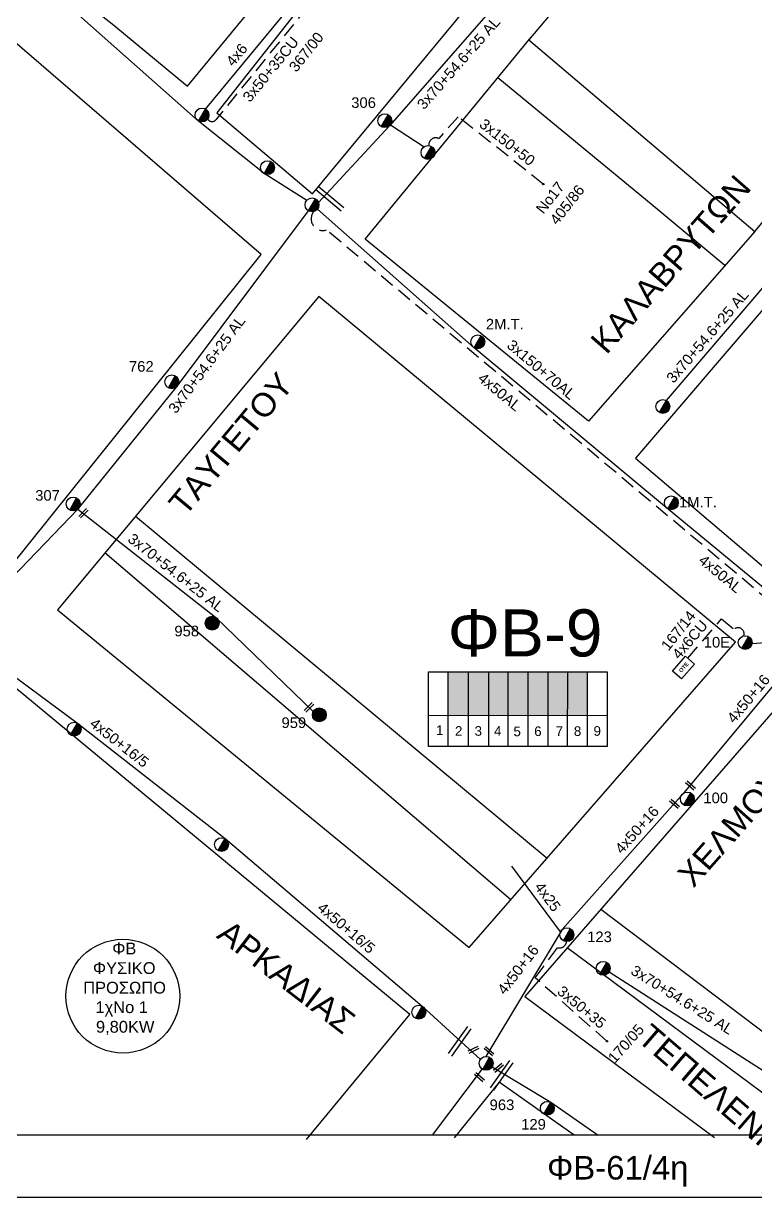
# Model space of a CAD drawing. Header units: millimetres. Extents: x 4998 to 7216, y 1887 to 2914.
# Drawn here: x 6798.8 to 6923.2, y 1889.4 to 2088.9 of the extents above; entities that cross this region are included whole.
import ezdxf
from ezdxf.enums import TextEntityAlignment as Align

# ---------------------------------------------------------------- set-up
doc = ezdxf.new("R2010")
doc.units = ezdxf.units.MM
doc.linetypes.add('DASHED', pattern=[19.05, 12.7, -6.35])
for name, color, linetype, lineweight in [('3x150+50', 7, 'Continuous', 30), ('3x150+70AL', 7, 'DASHED', 30), ('3x50+35', 7, 'Continuous', 30), ('3x70+54.6+25 AL', 7, 'SYN_LINE', 30), ('4x25', 7, 'Continuous', 30), ('4x50+16', 7, 'Continuous', 30), ('4x50+16_5', 7, 'Continuous', 30), ('4x50AL', 7, 'Continuous', 30), ('4x6CU', 7, 'Continuous', 30), ('Υπόβαθρο ΔΕΗ', 7, 'Continuous', 30)]:
    doc.layers.add(name, color=color, linetype=linetype, lineweight=lineweight)
for name, color, linetype in [('3x50+35CU', 7, 'Continuous'), ('Pillar OTE', 7, 'Continuous'), ('text οδών', 7, 'Continuous'), ('text_kalodion', 7, 'Continuous'), ('Άγνωστα', 7, 'Continuous'), ('ΑΓΝΩΣΤΟ ΕΝΑΕΡΙΟ ΚΑΛΩΔΙΟ', 7, 'Continuous'), ('Επιγραφές - Σχήματα', 7, 'Continuous'), ('Καλώδια ΧΤ   3x150AL+50CU', 7, 'DASHED'), ('Μηχανική τομή', 7, 'Continuous'), ('Στύλος Ξύλινος', 7, 'Continuous'), ('Στύλος Ξύλινος @ 1', 7, 'Continuous'), ('Στύλος ΦΜ', 7, 'Continuous'), ('Στύλος ΦΜ @ 1', 7, 'Continuous'), ('Συνδέσεις', 7, 'Continuous'), ('Τομή', 7, 'Continuous')]:
    doc.layers.add(name, color=color, linetype=linetype)
doc.styles.add('arial', font='ARIAL.TTF')
doc.styles.get("Standard").update_dxf_attribs({"font": 'ARIAL.TTF'})
doc.linetypes.add('SYN_LINE', pattern='A,0.5,-0.0001,["/\\/\\/\\/",Standard,S=0.1,R=0,X=0,Y=-0.05],-0.25', length=0.7501)

# ---------------------------------------------------------------- blocks, each defined once
blk = doc.blocks.new('ΥΠΑΡΧΩΝ ΤΣΙΜΕΝΤΕΝΙΟΣ ΣΤΥΛΟΣ')
at = {"layer": 'Στύλος ΦΜ'}
blk.add_hatch(color=7, dxfattribs=at).paths.add_polyline_path([(-1.29, -2.28, 0.574793), (2.62, 0, 0.268822), (1.3, 2.27)])
at = {"layer": 'Στύλος ΦΜ', "color": 7}
blk.add_line((-1.29, -2.28), (1.3, 2.27), dxfattribs=at)
blk.add_circle((0, 0), 2.62, dxfattribs=at)
at = {"layer": 'Στύλος ΦΜ', "flags": 4}
for tag, p in [('ΑΡΙΘΜΟΣ', (-4.68, 8.05)), ('ΤΥΠΟΣ', (-4.91, 3.03))]:
    blk.add_attdef(tag, p, '', height=4, dxfattribs=at)
blk = doc.blocks.new('ΥΠΑΡΧΩΝ ΞΥΛΙΝΟΣ ΣΤΥΛΟΣ')
at = {"layer": 'Στύλος Ξύλινος'}
h = blk.add_hatch(color=7, dxfattribs=at)
h.paths.add_polyline_path([(-2.62, 0, 0.270008), (-1.29, -2.28), (1.3, 2.27, 0.576266)])
h.paths.add_polyline_path([(-1.29, -2.28, 0.574793), (2.62, 0, 0.268822), (1.3, 2.27)])
at = {"layer": 'Στύλος Ξύλινος', "color": 7}
blk.add_line((-1.29, -2.28), (1.3, 2.27), dxfattribs=at)
blk.add_circle((0, 0), 2.62, dxfattribs=at)
at = {"layer": 'Στύλος Ξύλινος', "flags": 4}
for tag, p in [('ΑΡΙΘΜΟΣ', (-4.91, 8.6)), ('ΤΥΠΟΣ', (-4.85, 3.39))]:
    blk.add_attdef(tag, p, '', height=4, dxfattribs=at)
blk = doc.blocks.new('ΜΗΧΑΝΙΚΗ ΤΟΜΗ')
at = {"layer": 'Μηχανική τομή', "ltscale": 40}
for p, q in [((-1.89, 0.78), (5.68, 0.78)), ((-1.89, -0.78), (5.68, -0.78))]:
    blk.add_line(p, q, dxfattribs=at)
blk = doc.blocks.new('ΤΟΜΗ')
at = {"layer": 'Τομή', "ltscale": 40}
for p, q in [((-5.68, 0), (17.06, 0)), ((-5.68, -2.77), (17.06, -2.77))]:
    blk.add_line(p, q, dxfattribs=at)
blk = doc.blocks.new('_ΣΥΝΔΕΣΗ')
at = {"layer": 'Συνδέσεις', "linetype": 'SYN_LINE', "ltscale": 40}
blk.add_hatch(color=256, dxfattribs=at).paths.add_polyline_path([(0.5, -0.01, 1), (-0.5, -0.01, 1)])
at = {"layer": 'Συνδέσεις'}
blk.add_circle((0, -0.01), 0.5, dxfattribs=at)
blk = doc.blocks.new('PILLAR ΟΤΕ')
at = {"layer": 'Pillar OTE', "ltscale": 40}
blk.add_lwpolyline([(-3.31, 2.02), (3.39, 2.02), (3.39, -1.99), (-3.31, -1.99)], close=True, dxfattribs=at)
at = {"layer": 'Pillar OTE', "insert": (-1.81, 0.71), "char_height": 1.3575, "width": 109.961, "attachment_point": 1}
blk.add_mtext('{\\fArial|b1|i0|c161|p34;OTE}', dxfattribs=at)

msp = doc.modelspace()

# ---------------------------------------------------------------- hatches: boundary and pattern name
at = {"layer": 'Καλώδια ΧΤ   3x150AL+50CU', "linetype": 'DASHED', "lineweight": -3, "ltscale": 0.2}
h = msp.add_hatch(color=151, dxfattribs=at)
h.dxf.hatch_style = 1
h.paths.add_polyline_path([(6874.43, 1978.69), (6870.99, 1978.69), (6870.99, 1971.33), (6874.43, 1971.33)])
h = msp.add_hatch(color=6, dxfattribs=at)
h.dxf.hatch_style = 1
h.paths.add_polyline_path([(6874.43, 1971.33), (6877.87, 1971.32), (6877.87, 1978.69), (6874.43, 1978.69)])
h = msp.add_hatch(color=85, dxfattribs=at)
h.dxf.hatch_style = 1
h.paths.add_polyline_path([(6881.17, 1978.69), (6877.87, 1978.69), (6877.87, 1971.32), (6881.17, 1971.32)])
h = msp.add_hatch(color=30, dxfattribs=at)
h.dxf.hatch_style = 1
h.paths.add_polyline_path([(6881.17, 1971.32), (6884.55, 1971.32), (6884.55, 1978.69), (6881.17, 1978.69)])
h = msp.add_hatch(color=27, dxfattribs=at)
h.dxf.hatch_style = 1
h.paths.add_polyline_path([(6884.55, 1971.32), (6887.95, 1971.31), (6887.95, 1978.69), (6884.55, 1978.69)])
h = msp.add_hatch(color=151, dxfattribs=at)
h.dxf.hatch_style = 1
h.paths.add_polyline_path([(6887.95, 1971.31), (6891.34, 1971.31), (6891.34, 1978.69), (6887.95, 1978.69)])
h = msp.add_hatch(color=173, dxfattribs=at)
h.dxf.hatch_style = 1
h.paths.add_polyline_path([(6891.28, 1971.31), (6894.68, 1971.31), (6894.68, 1978.68), (6891.29, 1978.68)])

# ---------------------------------------------------------------- linework, layer by layer
at = {"lineweight": -3}
msp.add_lwpolyline([(5037.13, 2894.56), (6989.09, 2894.56), (6989.09, 1899.95), (5037.13, 1899.95)], close=True, dxfattribs=at)
at = {"lineweight": -3, "ltscale": 0.2}
msp.add_circle((6815.72, 1923.59), 9.67, dxfattribs=at)
at = {"layer": '3x150+50', "color": 85, "linetype": 'DASHED', "lineweight": -3, "ltscale": 0.2}
msp.add_lwpolyline([(6887.15, 2061.61), (6872.66, 2073.06), (6869.4, 2069.34, 0.592103), (6867.69, 2068.15, -32.003081)], format="xyb", dxfattribs=at)
at = {"layer": '3x150+70AL', "color": 27, "linetype": 'DASHED', "lineweight": -3, "ltscale": 0.2}
msp.add_lwpolyline([(6935.47, 1980.8, -0.625781), (6931.63, 1985.64), (6850.31, 2053.81, -0.733543), (6848.12, 2056.92, -1.692301)], format="xyb", dxfattribs=at)
at = {"layer": '3x50+35', "color": 85, "linetype": 'DASHED', "lineweight": -3, "ltscale": 0.2}
msp.add_lwpolyline([(6897.95, 1915.94), (6885.77, 1926.72), (6889.56, 1931.83, 0.456595), (6891.1, 1932.86, -54.311351)], format="xyb", dxfattribs=at)
at = {"layer": '3x50+35CU', "color": 27, "linetype": 'DASHED', "lineweight": -3, "ltscale": 0.2}
msp.add_lwpolyline([(6847.13, 2091.71), (6831.52, 2072.54, -0.54591), (6830.14, 2072.68, -1.566157)], format="xyb", dxfattribs=at)
at = {"layer": '3x70+54.6+25 AL', "color": 85, "linetype": 'SYN_LINE', "lineweight": -3, "ltscale": 20}
msp.add_lwpolyline([(6909.42, 2133.01), (6895.71, 2113.13), (6878.21, 2091.14), (6861, 2071.51), (6848.96, 2058.48)], dxfattribs=at)
at = {"layer": '3x70+54.6+25 AL', "color": 27, "linetype": 'SYN_LINE', "lineweight": -3, "ltscale": 20}
msp.add_lwpolyline([(6829.74, 2074.36), (6842.77, 2090.07)], dxfattribs=at)
at = {"layer": '3x70+54.6+25 AL', "color": 1, "linetype": 'SYN_LINE', "lineweight": -3, "ltscale": 20}
msp.add_lwpolyline([(6957.24, 2079.66), (6927.75, 2047.86), (6908.05, 2024.82)], dxfattribs=at)
at = {"layer": '3x70+54.6+25 AL', "color": 85, "linetype": 'SYN_LINE', "lineweight": -3, "ltscale": 8}
msp.add_lwpolyline([(6861.17, 2071.7), (6866.9, 2067.96)], dxfattribs=at)
at = {"layer": '3x70+54.6+25 AL', "color": 30, "linetype": 'SYN_LINE', "lineweight": -3, "ltscale": 20}
for points in [[(6788.24, 1985.77), (6808.17, 2006.48), (6824.99, 2027.3), (6847.27, 2057.04)], [(6808.07, 2006.38), (6831.48, 1988), (6848.06, 1971.98)]]:
    msp.add_lwpolyline(points, dxfattribs=at)
at = {"layer": '3x70+54.6+25 AL', "color": 85, "linetype": 'SYN_LINE', "lineweight": -3, "ltscale": 10}
msp.add_lwpolyline([(6922.63, 1983.51), (6932.22, 1984.25)], dxfattribs=at)
at = {"layer": '3x70+54.6+25 AL', "color": 151, "linetype": 'SYN_LINE', "lineweight": -3, "ltscale": 20}
msp.add_lwpolyline([(6898.35, 1927.73), (6926.86, 1909.41)], dxfattribs=at)
at = {"layer": '4x25', "color": 85, "linetype": 'SYN_LINE', "lineweight": -3, "ltscale": 15}
msp.add_lwpolyline([(6890.08, 1934.54), (6881.78, 1945.71)], dxfattribs=at)
at = {"layer": '4x50+16', "color": 85, "linetype": 'Continuous', "lineweight": -3, "ltscale": 0.2}
for points in [[(6932.42, 1983.89), (6911.04, 1958.14), (6890.38, 1934.93), (6877.41, 1913.36)], [(6876.74, 1911.24), (6868.26, 1899.95), (6868.26, 1899.95)]]:
    msp.add_lwpolyline(points, dxfattribs=at)
at = {"layer": '4x50+16_5', "color": 2, "linetype": 'Continuous', "lineweight": -3, "ltscale": 0.2}
msp.add_lwpolyline([(6788.26, 1984.58), (6808.01, 1969.98), (6833.08, 1950.37), (6866.59, 1921.89), (6876.47, 1912.85)], dxfattribs=at)
at = {"layer": '4x50AL', "color": 27, "linetype": 'Continuous', "lineweight": -3, "ltscale": 0.2}
msp.add_lwpolyline([(6846.96, 2058.84), (6839.71, 2063.38), (6828.58, 2072.31), (6799.79, 2097.84)], dxfattribs=at)
at = {"layer": '4x50AL', "color": 30, "linetype": 'Continuous', "lineweight": -3, "ltscale": 0.2}
msp.add_lwpolyline([(6933.27, 1985.81), (6908.1, 2006.56), (6875.43, 2033.76), (6848.8, 2057.37)], dxfattribs=at)
at = {"layer": '4x6CU', "color": 85, "linetype": 'DASHED', "lineweight": -3, "ltscale": 0.2}
msp.add_lwpolyline([(6911.72, 1981.05), (6917.44, 1987.74), (6919.56, 1985.95, -0.782041), (6921.2, 1984.82, 49.314917)], format="xyb", dxfattribs=at)
at = {"layer": 'Pillar OTE', "lineweight": -3, "ltscale": 40}
for points in [[(6867.66, 1966.05), (6867.66, 1978.69), (6897.99, 1978.69), (6897.99, 1966.02), (6867.66, 1966.05)], [(6870.99, 1966.05), (6870.99, 1978.69)], [(6874.43, 1966.05), (6874.43, 1978.69)], [(6877.87, 1966.04), (6877.87, 1978.69)], [(6881.16, 1966.04), (6881.17, 1978.69)], [(6884.55, 1966.04), (6884.55, 1978.69)], [(6887.95, 1966.03), (6887.95, 1978.69)], [(6891.28, 1966.03), (6891.29, 1978.69)], [(6894.67, 1966.03), (6894.67, 1978.69)], [(6867.66, 1971.33), (6897.99, 1971.31)]]:
    msp.add_lwpolyline(points, dxfattribs=at)
at = {"layer": 'ΑΓΝΩΣΤΟ ΕΝΑΕΡΙΟ ΚΑΛΩΔΙΟ', "color": 173, "linetype": 'Continuous', "lineweight": -3, "ltscale": 0.2}
msp.add_lwpolyline([(6878.45, 1911.57), (6888.42, 1905.56), (6896.48, 1899.95)], dxfattribs=at)
at = {"layer": 'Επιγραφές - Σχήματα', "lineweight": -3}
msp.add_lwpolyline([(4997.89, 2908.51), (7215.51, 2908.51), (7216.21, 1889.37), (4997.89, 1889.37)], close=True, dxfattribs=at)
at = {"layer": 'Υπόβαθρο ΔΕΗ', "color": 7, "lineweight": -3}
for points in [[(6814.16, 2088.62), (6826.7, 2078.24), (6840.88, 2095.45), (6845.76, 2091.59), (6831.7, 2073.69), (6847.92, 2059.93), (6901.28, 2124.4), (6854, 2163.14), (6799.53, 2100.21)], [(6910.66, 2116.57), (6901.01, 2105.53), (6884.71, 2086.1), (6923.08, 2053.54), (6949.09, 2084.6)], [(6919.78, 1983.77), (6848.99, 2042.49), (6804.61, 1989.26), (6874.57, 1931.84)], [(6902.84, 2015.05), (6928.36, 1993.34), (6951.53, 2019.77), (6925.18, 2041.17)]]:
    msp.add_lwpolyline(points, close=True, dxfattribs=at)
for points in [[(6766.41, 2036.45), (6770.46, 2041.08), (6760.33, 2050.4), (6747.37, 2036.24), (6796.4, 1996.26), (6839.21, 2049.63), (6795.25, 2087.52), (6764.48, 2055.89), (6774.82, 2047.29), (6777.9, 2051.33)], [(6923.08, 2053.54), (6894.85, 2021.29), (6856.91, 2052.26), (6885.09, 2086.55)], [(6918.01, 2047.75), (6905.84, 2057.93), (6879.42, 2079.65)], [(6817.89, 2005.19), (6887.81, 1947.05)], [(6881.64, 1939.96), (6812.68, 1998.94)], [(6846.9, 1899.24), (6864.47, 1920.5), (6797.26, 1976.17), (6738.04, 1901.17)], [(6986.97, 1925.02), (6929.66, 1975.92), (6884, 1923.56), (6916.22, 1899.55)], [(6896.9, 1938.35), (6947.72, 1899.95)], [(6891.22, 1931.84), (6934.13, 1899.95)], [(6892.39, 1899.95), (6879.67, 1908.96), (6872.01, 1899.49)]]:
    msp.add_lwpolyline(points, dxfattribs=at)

# ---------------------------------------------------------------- block references
at = {"layer": 'Pillar OTE', "xscale": 0.5, "yscale": 0.5, "zscale": 0.5, "rotation": 49}
msp.add_blockref('PILLAR ΟΤΕ', (6910.97, 1979.41), dxfattribs=at)
at = {"layer": 'Μηχανική τομή', "lineweight": -3}
for p, xscale, yscale, zscale, rotation in [((6808.7, 2005.33), 0.2499999999999677, 0.2499999999999677, 0.2499999999999677, 44.96013071768783), ((6847.02, 1972.35), 0.2499999999999677, 0.2499999999999677, 0.2499999999999677, 44.96013071768783), ((6911.8, 1959.75), 0.2499999999999678, 0.2499999999999678, 0.2499999999999678, 319.0936133740331), ((6909.09, 1956.63), 0.2499999999999678, 0.2499999999999678, 0.2499999999999678, 319.0936133740331), ((6874.87, 1914.31), 0.2499999999999678, 0.2499999999999678, 0.2499999999999678, 25.6725955384958), ((6877.56, 1914.57), 0.2499999999999678, 0.2499999999999678, 0.2499999999999678, 319.0936133740331), ((6879.15, 1911.15), 0.2499999999999678, 0.2499999999999678, 0.2499999999999678, 39.54527643893785), ((6875.93, 1910.17), 0.2499999999999678, 0.2499999999999678, 0.2499999999999678, 319.0936133740331)]:
    msp.add_blockref('ΜΗΧΑΝΙΚΗ ΤΟΜΗ', p, dxfattribs=dict(at, xscale=xscale, yscale=yscale, zscale=zscale, rotation=rotation))
at = {"layer": 'Στύλος Ξύλινος @ 1', "lineweight": -3, "ltscale": 40}
ref = msp.add_blockref('ΥΠΑΡΧΩΝ ΞΥΛΙΝΟΣ ΣΤΥΛΟΣ', (6830.9, 1986.98), dxfattribs=dict(at, xscale=0.4499999999998137, yscale=0.4499999999998137, zscale=0.4499999999998137))
ref.add_attrib('ΤΥΠΟΣ', '958', (6824.47, 1984.74), dxfattribs={"layer": 'Στύλος Ξύλινος', "height": 1.8, "flags": 4})
ref = msp.add_blockref('ΥΠΑΡΧΩΝ ΞΥΛΙΝΟΣ ΣΤΥΛΟΣ', (6849.09, 1971.41), dxfattribs=dict(at, xscale=0.4499999999998134, yscale=0.4499999999998134, zscale=0.4499999999998134))
ref.add_attrib('ΤΥΠΟΣ', '959', (6842.67, 1969.17), dxfattribs={"layer": 'Στύλος Ξύλινος', "height": 1.8, "flags": 4})
at = {"layer": 'Στύλος ΦΜ @ 1', "lineweight": -3, "ltscale": 40}
ref = msp.add_blockref('ΥΠΑΡΧΩΝ ΤΣΙΜΕΝΤΕΝΙΟΣ ΣΤΥΛΟΣ', (6860.21, 2072.38), dxfattribs=dict(at, xscale=0.449999999999857, yscale=0.449999999999857, zscale=0.449999999999857))
ref.add_attrib('ΤΥΠΟΣ', '306', (6854.52, 2074.55), dxfattribs={"layer": 'Στύλος ΦΜ', "height": 1.8, "flags": 4})
for p, xscale, yscale, zscale in [((6829.16, 2073.34), 0.449999999999857, 0.449999999999857, 0.449999999999857), ((6867.56, 2066.98), 0.449999999999857, 0.449999999999857, 0.449999999999857), ((6840.3, 2064.4), 0.449999999999857, 0.449999999999857, 0.449999999999857), ((6847.86, 2058.07), 0.449999999999857, 0.449999999999857, 0.449999999999857), ((6907.47, 2023.8), 0.4499999999998027, 0.4499999999998027, 0.4499999999998027), ((6807.43, 1968.96), 0.4499999999998181, 0.4499999999998181, 0.4499999999998181), ((6832.49, 1949.35), 0.4499999999998181, 0.4499999999998181, 0.4499999999998181), ((6897.33, 1928.32), 0.4499999999998181, 0.4499999999998181, 0.4499999999998181), ((6866, 1920.87), 0.4499999999998181, 0.4499999999998181, 0.4499999999998181)]:
    msp.add_blockref('ΥΠΑΡΧΩΝ ΤΣΙΜΕΝΤΕΝΙΟΣ ΣΤΥΛΟΣ', p, dxfattribs=dict(at, xscale=xscale, yscale=yscale, zscale=zscale))
ref = msp.add_blockref('ΥΠΑΡΧΩΝ ΤΣΙΜΕΝΤΕΝΙΟΣ ΣΤΥΛΟΣ', (6876.01, 2034.79), dxfattribs=dict(at, xscale=0.4499999999998375, yscale=0.4499999999998375, zscale=0.4499999999998375))
ref.add_attrib('ΤΥΠΟΣ', '2M.T.', (6877.39, 2036.9), dxfattribs={"layer": 'Στύλος ΦΜ', "height": 1.8, "flags": 4})
ref = msp.add_blockref('ΥΠΑΡΧΩΝ ΤΣΙΜΕΝΤΕΝΙΟΣ ΣΤΥΛΟΣ', (6824.03, 2027.99), dxfattribs=dict(at, xscale=0.449999999999857, yscale=0.449999999999857, zscale=0.449999999999857))
ref.add_attrib('ΤΥΠΟΣ', '762', (6816.76, 2029.72), dxfattribs={"layer": 'Στύλος ΦΜ', "height": 1.8, "flags": 4})
ref = msp.add_blockref('ΥΠΑΡΧΩΝ ΤΣΙΜΕΝΤΕΝΙΟΣ ΣΤΥΛΟΣ', (6807.27, 2007.24), dxfattribs=dict(at, xscale=0.449999999999857, yscale=0.449999999999857, zscale=0.449999999999857))
ref.add_attrib('ΤΥΠΟΣ', '307', (6800.83, 2007.8), dxfattribs={"layer": 'Στύλος ΦΜ', "height": 1.8, "flags": 4})
ref = msp.add_blockref('ΥΠΑΡΧΩΝ ΤΣΙΜΕΝΤΕΝΙΟΣ ΣΤΥΛΟΣ', (6908.89, 2007.44), dxfattribs=dict(at, xscale=0.4499999999998375, yscale=0.4499999999998375, zscale=0.4499999999998375))
ref.add_attrib('ΤΥΠΟΣ', '1M.T.', (6910.21, 2006.65), dxfattribs={"layer": 'Στύλος ΦΜ', "height": 1.8, "flags": 4})
ref = msp.add_blockref('ΥΠΑΡΧΩΝ ΤΣΙΜΕΝΤΕΝΙΟΣ ΣΤΥΛΟΣ', (6921.46, 1983.68), dxfattribs=dict(at, xscale=0.4499999999998027, yscale=0.4499999999998027, zscale=0.4499999999998027))
ref.add_attrib('ΤΥΠΟΣ', '10E', (6914.41, 1982.84), dxfattribs={"layer": 'Στύλος ΦΜ', "height": 1.8, "flags": 4})
ref = msp.add_blockref('ΥΠΑΡΧΩΝ ΤΣΙΜΕΝΤΕΝΙΟΣ ΣΤΥΛΟΣ', (6911.62, 1957.11), dxfattribs=dict(at, xscale=0.4499999999998027, yscale=0.4499999999998027, zscale=0.4499999999998027))
ref.add_attrib('ΤΥΠΟΣ', '100', (6914.34, 1956.39), dxfattribs={"layer": 'Στύλος ΦΜ', "height": 1.8, "flags": 4})
ref = msp.add_blockref('ΥΠΑΡΧΩΝ ΤΣΙΜΕΝΤΕΝΙΟΣ ΣΤΥΛΟΣ', (6891.14, 1934.04), dxfattribs=dict(at, xscale=0.4499999999998027, yscale=0.4499999999998027, zscale=0.4499999999998027))
ref.add_attrib('ΤΥΠΟΣ', '123', (6894.6, 1932.78), dxfattribs={"layer": 'Στύλος ΦΜ', "height": 1.8, "flags": 4})
ref = msp.add_blockref('ΥΠΑΡΧΩΝ ΤΣΙΜΕΝΤΕΝΙΟΣ ΣΤΥΛΟΣ', (6877.44, 1912.18), dxfattribs=dict(at, xscale=0.4499999999998027, yscale=0.4499999999998027, zscale=0.4499999999998027))
ref.add_attrib('ΤΥΠΟΣ', '963', (6878.03, 1904.23), dxfattribs={"layer": 'Στύλος ΦΜ', "height": 1.8, "flags": 4})
ref = msp.add_blockref('ΥΠΑΡΧΩΝ ΤΣΙΜΕΝΤΕΝΙΟΣ ΣΤΥΛΟΣ', (6887.83, 1904.54), dxfattribs=dict(at, xscale=0.4499999999998027, yscale=0.4499999999998027, zscale=0.4499999999998027))
ref.add_attrib('ΤΥΠΟΣ', '129', (6883.39, 1900.91), dxfattribs={"layer": 'Στύλος ΦΜ', "height": 1.8, "flags": 4})
at = {"layer": 'Συνδέσεις', "lineweight": -3, "xscale": 0.25, "yscale": 0.25, "zscale": 0.25}
for p in [(6887.15, 2061.61), (6897.95, 1915.94)]:
    msp.add_blockref('_ΣΥΝΔΕΣΗ', p, dxfattribs=at)
at = {"layer": 'Τομή', "lineweight": -3, "xscale": 0.2499999999999995, "yscale": 0.2499999999999995, "zscale": 0.2499999999999995}
for p, rotation in [((6851.72, 2057.93), 140.1840430427969), ((6871.86, 1914.98), 54.68626059557639), ((6878.99, 1909.2), 54.68626059557639)]:
    msp.add_blockref('ΤΟΜΗ', p, dxfattribs=dict(at, rotation=rotation))

# ---------------------------------------------------------------- texts
at = {"lineweight": -3, "ltscale": 30, "char_height": 1.63, "width": 11.2573, "attachment_point": 1}
for s, insert in [('1', (6868.91, 1969.61)), ('2', (6872.14, 1969.48)), ('3', (6875.47, 1969.48)), ('4', (6878.78, 1969.48)), ('5', (6882.08, 1969.4)), ('6', (6885.6, 1969.43)), ('7', (6889.23, 1969.43)), ('8', (6892.34, 1969.45)), ('9', (6895.68, 1969.48))]:
    msp.add_mtext(s, dxfattribs=dict(at, insert=insert))
at = {"layer": 'text οδών', "lineweight": -3}
msp.add_text('ΤΑΥΓΕΤΟΥ', height=4, rotation=50.177, dxfattribs=at).set_placement((6834.09, 2017.47), align=Align.MIDDLE_CENTER)
at = {"layer": 'text οδών', "lineweight": -3, "ltscale": 40, "insert": (6894.87, 2035.12), "char_height": 2, "width": 13.6816, "attachment_point": 1, "rotation": 48.8376, "style": 'arial'}
msp.add_mtext('{\\H2x;KAΛABPYTΩN} ', dxfattribs=at)
at = {"layer": 'text οδών', "lineweight": -3, "ltscale": 40, "char_height": 2, "width": 13.6816, "attachment_point": 1}
for s, insert, rotation in [('{\\H2x;XEΛMOY} ', (6909.64, 1944.51), 48.572), ('{\\H2x;APKAΔIAΣ\\fMS Shell Dlg|b0|i0|c0|p0;\\H0.35416x;\\P} ', (6833.89, 1936.81), 322.4393), ('{\\H2x;ΤΕΠΕΛΕΝΙΟΥ\\fMS Shell Dlg|b0|i0|c0|p0;\\H0.35416x;\\P} ', (6905.52, 1919.15), 319.1241)]:
    msp.add_mtext(s, dxfattribs=dict(at, insert=insert, rotation=rotation))
at = {"layer": 'text_kalodion', "linetype": 'Continuous', "lineweight": -3, "ltscale": 0.2}
for s, rotation, p in [('3x70+54.6+25 AL', 48.7562, (6872.75, 2082.18)), ('4x6', 50.3512, (6835.06, 2083.59)), ('3x50+35CU', 50.8395, (6840.83, 2081.12)), ('3x150+50', 321.6888, (6881.04, 2068.73)), ('3x70+54.6+25 AL', 49.4664, (6915.03, 2035.76)), ('3x70+54.6+25 AL', 53.1535, (6829.97, 2030.95)), ('3x150+70AL', 320.0285, (6886.82, 2030.08)), ('4x50AL', 320.2234, (6879.74, 2026.3)), ('3x70+54.6+25 AL', 321.8681, (6824.76, 1995.57)), ('4x50AL', 320.4924, (6917.24, 1995.37)), ('4x6CU', 49.4552, (6912.05, 1984.2)), ('4x50+16', 50.3004, (6921.99, 1974.15)), ('4x50+16/5', 321.9647, (6815.14, 1966.68)), ('4x50+16', 48.32, (6903.05, 1951.87)), ('4x25', 306.6094, (6887.9, 1940.49)), ('4x50+16/5', 319.6366, (6853.7, 1935.2)), ('4x50+16', 52.4578, (6882.86, 1928.11)), ('3x70+54.6+25 AL', 328.128, (6910.75, 1922.98)), ('3x50+35', 320.5281, (6893.67, 1921.74))]:
    msp.add_text(s, height=1.8, rotation=rotation, dxfattribs=at).set_placement(p, align=Align.MIDDLE_CENTER)
at = {"layer": 'Άγνωστα', "color": 7, "lineweight": -3, "char_height": 1.8, "attachment_point": 1}
for s, insert, width, rotation in [('367/00', (6843.78, 2081.6), 4.551914400963138e-14, 51.729), ('No17\\P405/86', (6885.75, 2057.5), 4.551914400963138e-14, 51.729), ('167/14', (6907, 1983.27), 4.551914400963138e-14, 51.729), ('170/05', (6897.97, 1913.26), 4.551914400963137e-14, 48.5222)]:
    msp.add_mtext(s, dxfattribs=dict(at, insert=insert, width=width, rotation=rotation))
at = {"layer": 'Επιγραφές - Σχήματα', "lineweight": -3, "insert": (6870.89, 1989.33), "char_height": 8, "width": 15.5504, "attachment_point": 1, "style": 'arial'}
msp.add_mtext('ΦB-9', dxfattribs=at)
at = {"layer": 'Επιγραφές - Σχήματα', "lineweight": -3, "insert": (6887.79, 1896.43), "char_height": 4, "width": 14.2262, "attachment_point": 1}
msp.add_mtext('ΦB-61/4η', dxfattribs=at)
at = {"layer": 'Υπόβαθρο ΔΕΗ', "lineweight": -3, "char_height": 2, "width": 17.2548, "attachment_point": 1}
for s, insert in [('{\\W8.64836; }ΦΒ \\P{\\W4.42067; }ΦΥΣΙΚΟ \\P{\\W2.28183; }ΠΡΟΣΩΠΟ', (6807.21, 1932.7)), ('{\\W5.64925; }1χΝο 1\\P{\\W5.75643; }9,80KW', (6806.68, 1922.72))]:
    msp.add_mtext(s, dxfattribs=dict(at, insert=insert))

doc.saveas('drawing.dxf')
